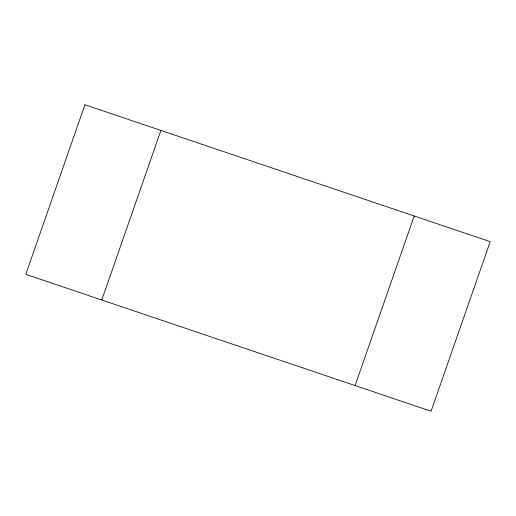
<?xml version="1.0" encoding="UTF-8"?>
<svg xmlns="http://www.w3.org/2000/svg" width="516" height="516" viewBox="0 0 516 516"><rect width="100%" height="100%" fill="white"/><g stroke="black" fill="none" stroke-linecap="round" stroke-linejoin="round"><path stroke-width="0.77" d="M101.787 300.009L160.908 130.432M355.092 385.568L414.213 215.991M84.921 104.767L25.8 274.338L431.079 411.233L490.2 241.662L84.921 104.767"/></g></svg>
